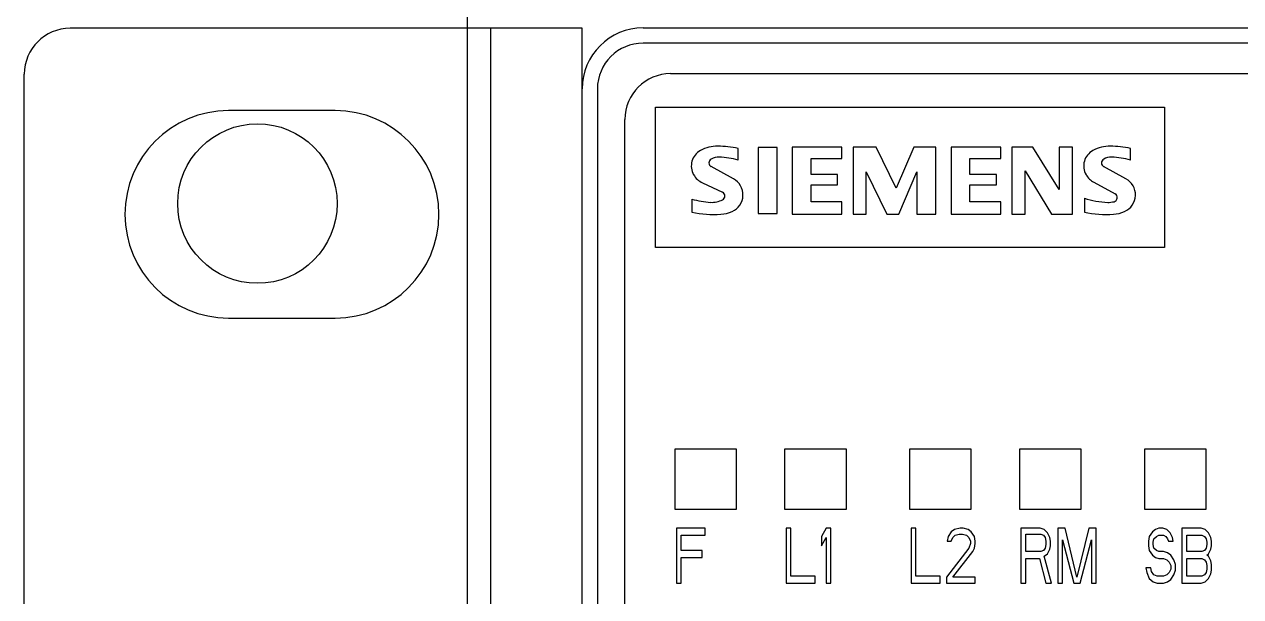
# Model space of a CAD drawing. Header units: millimetres. Extents: x 11355 to 11505, y 8083 to 8171.
# Drawn here: x 11482.894 to 11484.457, y 8145.868 to 8146.604 of the extents above; entities that cross this region are included whole.
import ezdxf

# ---------------------------------------------------------------- set-up
doc = ezdxf.new("R2010")
doc.units = ezdxf.units.MM
doc.layers.add('Rack - Base 45U', color=7, linetype='Continuous')
doc.layers.add('SW Siemens Scalance XR324', color=7, linetype='Continuous')

# ---------------------------------------------------------------- blocks, each defined once
blk = doc.blocks.new('Rack 45U')
at = {"layer": 'Rack - Base 45U'}
blk.add_line((2307.5828, 1372.8191), (2307.5828, 1451.9341), dxfattribs=at)
blk.add_circle((2307.3128, 1433.9391), 0.1025, dxfattribs=at)
blk = doc.blocks.new('SW Siemens Scalance XR324')
at = {"layer": 'SW Siemens Scalance XR324'}
for p, q in [((32832.0055, -3475.9855), (32831.4649, -3475.9855)), ((32832.0055, -3477.6936), (32832.0055, -3475.9855)), ((32832.1231, -3475.9855), (32832.0055, -3475.9855)), ((32832.1231, -3477.6936), (32832.1231, -3475.9855)), ((32832.2013, -3475.9849), (32835.364, -3475.9849)), ((32834.0935, -3476.0045), (32832.2013, -3476.0045)), ((32831.4061, -3477.6348), (32831.4061, -3476.0443)), ((32832.2366, -3476.0437), (32834.0191, -3476.0437)), ((32832.123, -3477.6147), (32832.123, -3476.0633)), ((32832.1426, -3476.0633), (32832.1426, -3477.6147)), ((32832.217, -3476.0868), (32832.8712, -3476.0868)), ((32832.217, -3476.267), (32832.217, -3476.0868)), ((32832.8712, -3476.0868), (32832.8712, -3476.267)), ((32831.8057, -3476.0913), (32831.6686, -3476.0913)), ((32832.1778, -3477.4815), (32832.1778, -3476.1025)), ((32832.3232, -3476.1548), (32832.3232, -3476.1397)), ((32832.3491, -3476.1388), (32832.3491, -3476.2236)), ((32832.3733, -3476.1388), (32832.3491, -3476.1388)), ((32832.3733, -3476.2236), (32832.3733, -3476.1388)), ((32832.3929, -3476.1384), (32832.3929, -3476.2242)), ((32832.4567, -3476.1384), (32832.3929, -3476.1384)), ((32832.4567, -3476.1527), (32832.4567, -3476.1384)), ((32832.471, -3476.1384), (32832.471, -3476.2242)), ((32832.5006, -3476.1384), (32832.471, -3476.1384)), ((32832.5262, -3476.191), (32832.5006, -3476.1384)), ((32832.5489, -3476.1384), (32832.5262, -3476.191)), ((32832.5773, -3476.1384), (32832.5489, -3476.1384)), ((32832.5773, -3476.2242), (32832.5773, -3476.1384)), ((32832.5969, -3476.1384), (32832.5969, -3476.2242)), ((32832.6607, -3476.1384), (32832.5969, -3476.1384)), ((32832.6607, -3476.1527), (32832.6607, -3476.1384)), ((32832.675, -3476.1384), (32832.675, -3476.2242)), ((32832.702, -3476.1384), (32832.675, -3476.1384)), ((32832.7359, -3476.1927), (32832.702, -3476.1384)), ((32832.7359, -3476.1384), (32832.7359, -3476.1927)), ((32832.7529, -3476.1384), (32832.7359, -3476.1384)), ((32832.7529, -3476.2242), (32832.7529, -3476.1384)), ((32832.8275, -3476.1548), (32832.8275, -3476.1397)), ((32832.3172, -3476.1787), (32832.2887, -3476.1632)), ((32832.417, -3476.1527), (32832.4567, -3476.1527)), ((32832.417, -3476.1735), (32832.417, -3476.1527)), ((32832.621, -3476.1527), (32832.6607, -3476.1527)), ((32832.621, -3476.1735), (32832.621, -3476.1527)), ((32832.8215, -3476.1787), (32832.7929, -3476.1632)), ((32832.4511, -3476.1735), (32832.417, -3476.1735)), ((32832.4511, -3476.1864), (32832.4511, -3476.1735)), ((32832.4879, -3476.1698), (32832.5143, -3476.2242)), ((32832.4879, -3476.2242), (32832.4879, -3476.1698)), ((32832.5298, -3476.2242), (32832.5531, -3476.1701)), ((32832.5531, -3476.1701), (32832.5531, -3476.2242)), ((32832.6551, -3476.1735), (32832.621, -3476.1735)), ((32832.6551, -3476.1864), (32832.6551, -3476.1735)), ((32832.6919, -3476.1684), (32832.7259, -3476.2242)), ((32832.6919, -3476.2242), (32832.6919, -3476.1684)), ((32832.2775, -3476.184), (32832.3033, -3476.196)), ((32832.417, -3476.1864), (32832.4511, -3476.1864)), ((32832.417, -3476.2085), (32832.417, -3476.1864)), ((32832.621, -3476.1864), (32832.6551, -3476.1864)), ((32832.621, -3476.2085), (32832.621, -3476.1864)), ((32832.7803, -3476.1833), (32832.8076, -3476.1981)), ((32832.2639, -3476.2048), (32832.2639, -3476.2215)), ((32832.4567, -3476.2085), (32832.417, -3476.2085)), ((32832.4567, -3476.2242), (32832.4567, -3476.2085)), ((32832.6607, -3476.2085), (32832.621, -3476.2085)), ((32832.6607, -3476.2242), (32832.6607, -3476.2085)), ((32832.7682, -3476.2036), (32832.7682, -3476.2215)), ((32832.3491, -3476.2236), (32832.3733, -3476.2236)), ((32832.3929, -3476.2242), (32832.4567, -3476.2242)), ((32832.471, -3476.2242), (32832.4879, -3476.2242)), ((32832.5143, -3476.2242), (32832.5298, -3476.2242)), ((32832.5531, -3476.2242), (32832.5773, -3476.2242)), ((32832.5969, -3476.2242), (32832.6607, -3476.2242)), ((32832.675, -3476.2242), (32832.6919, -3476.2242)), ((32832.7259, -3476.2242), (32832.7529, -3476.2242)), ((32832.8712, -3476.267), (32832.217, -3476.267)), ((32831.6686, -3476.3577), (32831.8057, -3476.3577)), ((32832.2425, -3476.5256), (32832.3208, -3476.5256)), ((32832.2425, -3476.6039), (32832.2425, -3476.5256)), ((32832.3208, -3476.5256), (32832.3208, -3476.6039)), ((32832.3835, -3476.5256), (32832.4619, -3476.5256)), ((32832.3835, -3476.6039), (32832.3835, -3476.5256)), ((32832.4619, -3476.5256), (32832.4619, -3476.6039)), ((32832.5441, -3476.5256), (32832.6225, -3476.5256)), ((32832.5441, -3476.6039), (32832.5441, -3476.5256)), ((32832.6225, -3476.5256), (32832.6225, -3476.6039)), ((32832.6852, -3476.5256), (32832.7635, -3476.5256)), ((32832.6852, -3476.6039), (32832.6852, -3476.5256)), ((32832.7635, -3476.5256), (32832.7635, -3476.6039)), ((32832.8458, -3476.5256), (32832.9241, -3476.5256)), ((32832.8458, -3476.6039), (32832.8458, -3476.5256)), ((32832.9241, -3476.5256), (32832.9241, -3476.6039)), ((32832.3208, -3476.6039), (32832.2425, -3476.6039)), ((32832.4619, -3476.6039), (32832.3835, -3476.6039)), ((32832.6225, -3476.6039), (32832.5441, -3476.6039)), ((32832.7635, -3476.6039), (32832.6852, -3476.6039)), ((32832.9241, -3476.6039), (32832.8458, -3476.6039)), ((32832.244, -3476.6278), (32832.244, -3476.6983)), ((32832.281, -3476.6278), (32832.244, -3476.6278)), ((32832.281, -3476.6368), (32832.281, -3476.6278)), ((32832.385, -3476.6278), (32832.385, -3476.6983)), ((32832.3912, -3476.6278), (32832.385, -3476.6278)), ((32832.3912, -3476.6893), (32832.3912, -3476.6278)), ((32832.4365, -3476.6278), (32832.4303, -3476.6383)), ((32832.4426, -3476.6278), (32832.4365, -3476.6278)), ((32832.4426, -3476.6983), (32832.4426, -3476.6278)), ((32832.5457, -3476.6278), (32832.5457, -3476.6983)), ((32832.5518, -3476.6278), (32832.5457, -3476.6278)), ((32832.5518, -3476.6893), (32832.5518, -3476.6278)), ((32832.5971, -3476.6323), (32832.593, -3476.6383)), ((32832.6012, -3476.6293), (32832.5971, -3476.6323)), ((32832.6084, -3476.6278), (32832.6012, -3476.6293)), ((32832.6125, -3476.6278), (32832.6084, -3476.6278)), ((32832.6187, -3476.6293), (32832.6125, -3476.6278)), ((32832.6228, -3476.6323), (32832.6187, -3476.6293)), ((32832.6269, -3476.6383), (32832.6228, -3476.6323)), ((32832.6867, -3476.6278), (32832.6867, -3476.6983)), ((32832.7114, -3476.6278), (32832.6867, -3476.6278)), ((32832.7165, -3476.6293), (32832.7114, -3476.6278)), ((32832.7206, -3476.6338), (32832.7165, -3476.6293)), ((32832.7237, -3476.6398), (32832.7206, -3476.6338)), ((32832.734, -3476.6278), (32832.734, -3476.6983)), ((32832.7433, -3476.6278), (32832.734, -3476.6278)), ((32832.7587, -3476.6908), (32832.7433, -3476.6278)), ((32832.7741, -3476.6278), (32832.7587, -3476.6908)), ((32832.7834, -3476.6278), (32832.7741, -3476.6278)), ((32832.7834, -3476.6983), (32832.7834, -3476.6278)), ((32832.8555, -3476.6323), (32832.8514, -3476.6383)), ((32832.8597, -3476.6293), (32832.8555, -3476.6323)), ((32832.8638, -3476.6278), (32832.8597, -3476.6293)), ((32832.8689, -3476.6278), (32832.8638, -3476.6278)), ((32832.8741, -3476.6293), (32832.8689, -3476.6278)), ((32832.8782, -3476.6338), (32832.8741, -3476.6293)), ((32832.8813, -3476.6398), (32832.8782, -3476.6338)), ((32832.8936, -3476.6278), (32832.8936, -3476.6983)), ((32832.9183, -3476.6278), (32832.8936, -3476.6278)), ((32832.9234, -3476.6293), (32832.9183, -3476.6278)), ((32832.9275, -3476.6338), (32832.9234, -3476.6293)), ((32832.9306, -3476.6398), (32832.9275, -3476.6338)), ((32832.2502, -3476.6368), (32832.281, -3476.6368)), ((32832.2502, -3476.6563), (32832.2502, -3476.6368)), ((32832.4303, -3476.6383), (32832.4303, -3476.6503)), ((32832.4303, -3476.6503), (32832.4365, -3476.6398)), ((32832.4365, -3476.6398), (32832.4365, -3476.6983)), ((32832.593, -3476.6383), (32832.5919, -3476.6443)), ((32832.5919, -3476.6443), (32832.5971, -3476.6443)), ((32832.5971, -3476.6443), (32832.5991, -3476.6398)), ((32832.5991, -3476.6398), (32832.6022, -3476.6368)), ((32832.6022, -3476.6368), (32832.6074, -3476.6353)), ((32832.6074, -3476.6353), (32832.6115, -3476.6353)), ((32832.6115, -3476.6353), (32832.6166, -3476.6368)), ((32832.6166, -3476.6368), (32832.6197, -3476.6398)), ((32832.6197, -3476.6398), (32832.6218, -3476.6443)), ((32832.6218, -3476.6473), (32832.6197, -3476.6533)), ((32832.6218, -3476.6443), (32832.6218, -3476.6473)), ((32832.6279, -3476.6443), (32832.6269, -3476.6383)), ((32832.6269, -3476.6533), (32832.6279, -3476.6473)), ((32832.6279, -3476.6473), (32832.6279, -3476.6443)), ((32832.6929, -3476.6353), (32832.7124, -3476.6353)), ((32832.6929, -3476.6578), (32832.6929, -3476.6353)), ((32832.7124, -3476.6353), (32832.7155, -3476.6368)), ((32832.7155, -3476.6368), (32832.7176, -3476.6398)), ((32832.7176, -3476.6398), (32832.7186, -3476.6443)), ((32832.7186, -3476.6488), (32832.7176, -3476.6533)), ((32832.7186, -3476.6443), (32832.7186, -3476.6488)), ((32832.7248, -3476.6443), (32832.7237, -3476.6398)), ((32832.7248, -3476.6503), (32832.7248, -3476.6443)), ((32832.7402, -3476.6428), (32832.7546, -3476.6983)), ((32832.7402, -3476.6983), (32832.7402, -3476.6428)), ((32832.7628, -3476.6983), (32832.7772, -3476.6428)), ((32832.7772, -3476.6428), (32832.7772, -3476.6983)), ((32832.8514, -3476.6383), (32832.8504, -3476.6443)), ((32832.8504, -3476.6443), (32832.8504, -3476.6503)), ((32832.8566, -3476.6458), (32832.8576, -3476.6413)), ((32832.8566, -3476.6488), (32832.8566, -3476.6458)), ((32832.8576, -3476.6533), (32832.8566, -3476.6488)), ((32832.8576, -3476.6413), (32832.8607, -3476.6383)), ((32832.8607, -3476.6383), (32832.8638, -3476.6368)), ((32832.8638, -3476.6368), (32832.8699, -3476.6368)), ((32832.8699, -3476.6368), (32832.873, -3476.6383)), ((32832.873, -3476.6383), (32832.8751, -3476.6413)), ((32832.8751, -3476.6413), (32832.8761, -3476.6443)), ((32832.8761, -3476.6443), (32832.8823, -3476.6443)), ((32832.8823, -3476.6443), (32832.8813, -3476.6398)), ((32832.8998, -3476.6368), (32832.9193, -3476.6368)), ((32832.8998, -3476.6578), (32832.8998, -3476.6368)), ((32832.9193, -3476.6368), (32832.9224, -3476.6383)), ((32832.9224, -3476.6383), (32832.9245, -3476.6413)), ((32832.9245, -3476.6413), (32832.9255, -3476.6458)), ((32832.9255, -3476.6488), (32832.9245, -3476.6533)), ((32832.9255, -3476.6458), (32832.9255, -3476.6488)), ((32832.9316, -3476.6443), (32832.9306, -3476.6398)), ((32832.9316, -3476.6503), (32832.9316, -3476.6443)), ((32832.2769, -3476.6563), (32832.2502, -3476.6563)), ((32832.2502, -3476.6983), (32832.2502, -3476.6653)), ((32832.2502, -3476.6653), (32832.2769, -3476.6653)), ((32832.2769, -3476.6653), (32832.2769, -3476.6563)), ((32832.6197, -3476.6533), (32832.5909, -3476.6908)), ((32832.5991, -3476.6908), (32832.6249, -3476.6578)), ((32832.6249, -3476.6578), (32832.6269, -3476.6533)), ((32832.7124, -3476.6578), (32832.6929, -3476.6578)), ((32832.7155, -3476.6563), (32832.7124, -3476.6578)), ((32832.7176, -3476.6533), (32832.7155, -3476.6563)), ((32832.7165, -3476.6638), (32832.7206, -3476.6608)), ((32832.7258, -3476.6983), (32832.7165, -3476.6638)), ((32832.7206, -3476.6608), (32832.7237, -3476.6548)), ((32832.7237, -3476.6548), (32832.7248, -3476.6503)), ((32832.8504, -3476.6503), (32832.8514, -3476.6563)), ((32832.8514, -3476.6563), (32832.8555, -3476.6623)), ((32832.8555, -3476.6623), (32832.8597, -3476.6653)), ((32832.8607, -3476.6563), (32832.8576, -3476.6533)), ((32832.8597, -3476.6653), (32832.8638, -3476.6668)), ((32832.8638, -3476.6578), (32832.8607, -3476.6563)), ((32832.8699, -3476.6578), (32832.8638, -3476.6578)), ((32832.8751, -3476.6593), (32832.8699, -3476.6578)), ((32832.8792, -3476.6623), (32832.8751, -3476.6593)), ((32832.8833, -3476.6683), (32832.8792, -3476.6623)), ((32832.9193, -3476.6578), (32832.8998, -3476.6578)), ((32832.9224, -3476.6563), (32832.9193, -3476.6578)), ((32832.9245, -3476.6533), (32832.9224, -3476.6563)), ((32832.9255, -3476.6623), (32832.9275, -3476.6608)), ((32832.9275, -3476.6638), (32832.9255, -3476.6623)), ((32832.9275, -3476.6608), (32832.9306, -3476.6548)), ((32832.9306, -3476.6698), (32832.9275, -3476.6638)), ((32832.9306, -3476.6548), (32832.9316, -3476.6503)), ((32832.6929, -3476.6668), (32832.7104, -3476.6668)), ((32832.6929, -3476.6983), (32832.6929, -3476.6668)), ((32832.7104, -3476.6668), (32832.7186, -3476.6983)), ((32832.8473, -3476.6788), (32832.8484, -3476.6848)), ((32832.8535, -3476.6788), (32832.8473, -3476.6788)), ((32832.8545, -3476.6833), (32832.8535, -3476.6788)), ((32832.8638, -3476.6668), (32832.8699, -3476.6668)), ((32832.8699, -3476.6668), (32832.8741, -3476.6683)), ((32832.8741, -3476.6683), (32832.8771, -3476.6713)), ((32832.8771, -3476.6713), (32832.8792, -3476.6758)), ((32832.8792, -3476.6803), (32832.8771, -3476.6848)), ((32832.8792, -3476.6758), (32832.8792, -3476.6803)), ((32832.8854, -3476.6743), (32832.8833, -3476.6683)), ((32832.8854, -3476.6818), (32832.8854, -3476.6743)), ((32832.8998, -3476.6668), (32832.9193, -3476.6668)), ((32832.8998, -3476.6893), (32832.8998, -3476.6668)), ((32832.9193, -3476.6668), (32832.9224, -3476.6683)), ((32832.9224, -3476.6683), (32832.9245, -3476.6713)), ((32832.9245, -3476.6713), (32832.9255, -3476.6758)), ((32832.9255, -3476.6803), (32832.9245, -3476.6848)), ((32832.9255, -3476.6758), (32832.9255, -3476.6803)), ((32832.9316, -3476.6743), (32832.9306, -3476.6698)), ((32832.9316, -3476.6818), (32832.9316, -3476.6743)), ((32832.4221, -3476.6893), (32832.3912, -3476.6893)), ((32832.4221, -3476.6983), (32832.4221, -3476.6893)), ((32832.5827, -3476.6893), (32832.5518, -3476.6893)), ((32832.5827, -3476.6983), (32832.5827, -3476.6893)), ((32832.5909, -3476.6908), (32832.5909, -3476.6983)), ((32832.6279, -3476.6908), (32832.5991, -3476.6908)), ((32832.6279, -3476.6983), (32832.6279, -3476.6908)), ((32832.8484, -3476.6848), (32832.8514, -3476.6923)), ((32832.8514, -3476.6923), (32832.8566, -3476.6968)), ((32832.8576, -3476.6878), (32832.8545, -3476.6833)), ((32832.8617, -3476.6893), (32832.8576, -3476.6878)), ((32832.8699, -3476.6893), (32832.8617, -3476.6893)), ((32832.8741, -3476.6878), (32832.8699, -3476.6893)), ((32832.8771, -3476.6848), (32832.8741, -3476.6878)), ((32832.8751, -3476.6968), (32832.8792, -3476.6938)), ((32832.8792, -3476.6938), (32832.8833, -3476.6878)), ((32832.8833, -3476.6878), (32832.8854, -3476.6818)), ((32832.9193, -3476.6893), (32832.8998, -3476.6893)), ((32832.9224, -3476.6878), (32832.9193, -3476.6893)), ((32832.9245, -3476.6848), (32832.9224, -3476.6878)), ((32832.9234, -3476.6968), (32832.9275, -3476.6923)), ((32832.9275, -3476.6923), (32832.9306, -3476.6863)), ((32832.9306, -3476.6863), (32832.9316, -3476.6818)), ((32832.244, -3476.6983), (32832.2502, -3476.6983)), ((32832.385, -3476.6983), (32832.4221, -3476.6983)), ((32832.4365, -3476.6983), (32832.4426, -3476.6983)), ((32832.5457, -3476.6983), (32832.5827, -3476.6983)), ((32832.5909, -3476.6983), (32832.6279, -3476.6983)), ((32832.6867, -3476.6983), (32832.6929, -3476.6983)), ((32832.7186, -3476.6983), (32832.7258, -3476.6983)), ((32832.734, -3476.6983), (32832.7402, -3476.6983)), ((32832.7546, -3476.6983), (32832.7628, -3476.6983)), ((32832.7772, -3476.6983), (32832.7834, -3476.6983)), ((32832.8566, -3476.6968), (32832.8617, -3476.6983)), ((32832.8617, -3476.6983), (32832.8699, -3476.6983)), ((32832.8699, -3476.6983), (32832.8751, -3476.6968)), ((32832.8936, -3476.6983), (32832.9183, -3476.6983)), ((32832.9183, -3476.6983), (32832.9234, -3476.6968))]:
    blk.add_line(p, q, dxfattribs=at)
for centre, radius, start, end in [((32831.4649, -3476.0443), 0.0588, 90, 180), ((32832.2013, -3476.0633), 0.0784, 90, 180), ((32832.2013, -3476.0633), 0.0588, 90, 180), ((32832.2366, -3476.1025), 0.0588, 90, 180), ((32831.6686, -3476.2245), 0.1332, 90, 270), ((32831.8057, -3476.2245), 0.1332, 270, 90), ((32832.2856, -3476.1624), 0.0225, 118.3594, 209.7587), ((32832.2972, -3476.1839), 0.047, 90, 118.3594), ((32832.2972, -3476.2596), 0.1226, 77.78, 90), ((32832.7898, -3476.1624), 0.0225, 118.3594, 209.7587), ((32832.8015, -3476.1839), 0.047, 90, 118.3594), ((32832.8015, -3476.2596), 0.1226, 77.78, 90), ((32832.2913, -3476.1584), 0.00552, 118.4632, 241.5368), ((32832.2984, -3476.1715), 0.0204, 88.2894, 118.4632), ((32832.296, -3476.2522), 0.1012, 74.4139, 88.2894), ((32832.7956, -3476.1584), 0.00552, 118.4632, 241.5368), ((32832.8027, -3476.1715), 0.0204, 88.2894, 118.4632), ((32832.8003, -3476.2522), 0.1012, 74.4139, 88.2894), ((32832.2882, -3476.1608), 0.0256, 209.7587, 245.0866), ((32832.306, -3476.1994), 0.0235, 294.2178, 61.5368), ((32832.7925, -3476.1608), 0.0256, 209.7587, 241.5368), ((32832.8103, -3476.1994), 0.0235, 294.2178, 61.5368), ((32832.3007, -3476.2009), 0.00552, 297.7711, 62.2289), ((32832.2935, -3476.1081), 0.1012, 252.9666, 266.7273), ((32832.2895, -3476.1795), 0.0296, 266.7273, 297.7711), ((32832.8013, -3476.108), 0.1012, 250.8967, 268.2663), ((32832.7991, -3476.1795), 0.0296, 268.2663, 284.021), ((32832.805, -3476.2029), 0.00552, 284.021, 61.5368), ((32832.2921, -3476.1022), 0.1226, 256.7029, 274.2689), ((32832.298, -3476.1817), 0.0429, 274.2689, 294.2178), ((32832.7964, -3476.1022), 0.1226, 256.7029, 274.2689), ((32832.8023, -3476.1817), 0.0429, 274.2689, 294.2178)]:
    blk.add_arc(centre, radius, start, end, dxfattribs=at)

msp = doc.modelspace()

# ---------------------------------------------------------------- block references
msp.add_blockref('SW Siemens Scalance XR324', (-21348.5123, 11622.5842))
at = {"layer": 'Rack - Base 45U'}
msp.add_blockref('Rack 45U', (9175.8806, 6712.4345), dxfattribs=at)

doc.saveas('drawing.dxf')
